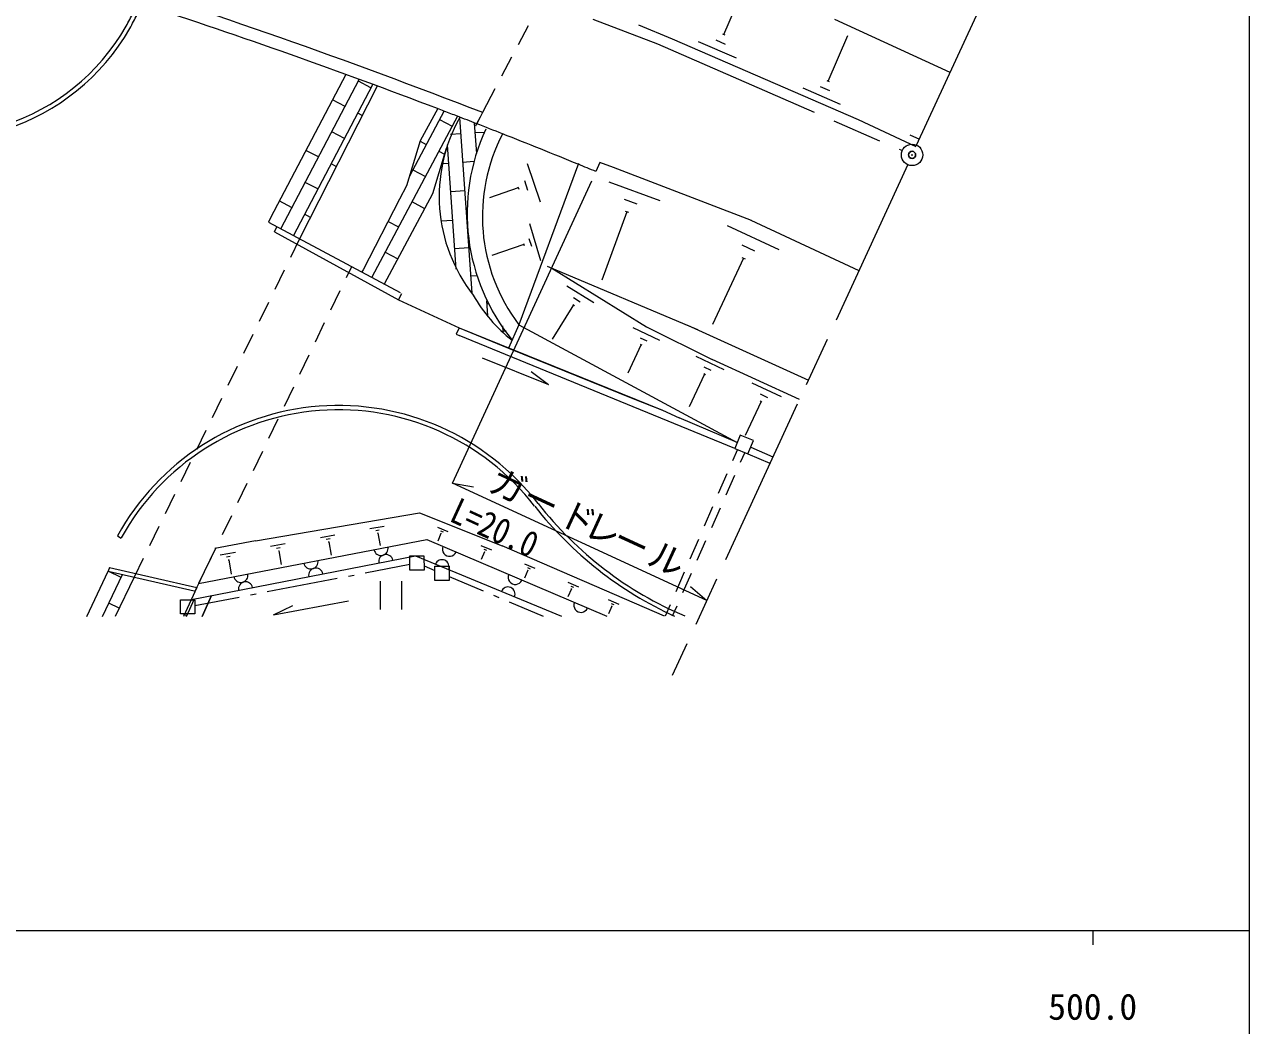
# Model space of a CAD drawing. Units: millimetres, scale not verified. Extents: x 40000 to 680000, y 20000 to 380000.
# Drawn here: x 493116 to 579751, y 198357 to 268499 of the extents above; entities that cross this region are included whole.
import ezdxf
from ezdxf.enums import TextEntityAlignment as Align

# ---------------------------------------------------------------- set-up
doc = ezdxf.new("R2010")
doc.units = ezdxf.units.MM
doc.header["$LTSCALE"] = 1000
doc.header["$PDMODE"] = 32
doc.header["$PDSIZE"] = 500
doc.linetypes.add('CHAIN', pattern=[18.5, 12, -1.5, 3.5, -1.5])
for name, color, linetype, lineweight in [('M-BGD', 7, 'Continuous', 13), ('M-BMK', 2, 'CHAIN', 13), ('M-BMK-ROW', 30, 'Continuous', 13), ('M-BMK-SRVR', 3, 'Continuous', 13), ('M-STR-HTXT', 7, 'Continuous', 13), ('M-STR-STR1', 1, 'Continuous', 13), ('M-TTL-BAND', 7, 'Continuous', 13)]:
    doc.layers.add(name, color=color, linetype=linetype, lineweight=lineweight)
doc.layers.add('M-OTRS', color=6, linetype='Continuous')
doc.styles.add('ＭＳ ゴシック', font='')
doc.styles.get('ＭＳ ゴシック').set_extended_font_data('MS Gothic')

msp = doc.modelspace()

# ---------------------------------------------------------------- linework, layer by layer
at = {"layer": 'M-BGD'}
for p, q in [((542126, 267811), (543576, 271156)), ((557998, 265144), (549916, 268855)), ((536157, 268499), (538521, 267499)), ((542045, 267851), (542216, 267781)), ((549447, 264549), (550827, 267754)), ((538521, 267499), (551551, 261857)), ((540333, 267319), (542997, 266169)), ((541565, 267430), (542226, 267140)), ((515621, 265006), (510358, 254970)), ((511069, 254180), (516572, 264666)), ((511961, 253709), (517524, 264316)), ((517394, 264076), (516512, 264546)), ((549357, 264589), (549527, 264509)), ((517824, 264196), (512381, 253479)), ((547675, 264068), (550299, 262928)), ((548886, 264169), (549547, 263879)), ((515582, 262773), (514690, 263233)), ((522071, 262636), (520850, 260362)), ((516784, 262143), (516463, 262303)), ((523463, 262085), (517449, 250798)), ((522521, 262455), (520100, 257888)), ((522211, 261865), (523092, 261394)), ((524479, 249669), (523623, 261985)), ((551551, 261857), (555607, 259956)), ((515533, 260530), (514651, 261000)), ((523704, 260844), (522963, 260793)), ((524806, 259462), (524655, 261605)), ((525326, 260955), (524705, 260914)), ((524804, 261558), (524718, 261394)), ((524806, 261558), (524805, 261555)), ((555176, 260787), (555847, 260477)), ((520850, 260362), (519880, 257197)), ((520840, 260332), (521271, 260102)), ((523357, 251361), (522753, 260082)), ((513721, 259227), (512829, 259688)), ((522663, 259812), (521703, 256647)), ((522152, 259632), (522543, 259421)), ((514963, 258567), (514602, 258757)), ((520330, 258329), (521211, 257859)), ((522843, 258781), (522433, 258750)), ((524606, 258902), (523845, 258851)), ((531956, 258774), (527765, 247467)), ((528341, 258773), (529263, 256080)), ((533438, 258835), (533167, 258204)), ((534409, 258485), (533438, 258835)), ((544084, 254774), (534409, 258485)), ((513672, 256984), (512790, 257445)), ((528151, 257581), (528381, 256900)), ((534069, 257474), (537644, 256173)), ((521703, 256647), (518331, 250317)), ((519880, 257197), (519390, 256266)), ((523976, 256849), (522984, 256778)), ((527721, 257060), (525708, 256369)), ((527690, 257140), (527751, 256970)), ((511860, 255672), (510968, 256142)), ((519390, 256266), (516838, 251318)), ((520271, 256096), (521152, 255626)), ((535151, 256272), (536042, 255942)), ((510358, 254970), (510198, 254650)), ((513152, 254992), (512741, 255212)), ((518599, 254713), (519330, 254323)), ((523115, 254785), (522324, 254725)), ((524147, 254856), (524117, 254856)), ((535342, 255391), (533591, 250594)), ((535221, 255431), (535452, 255351)), ((544023, 254804), (551595, 251262)), ((510198, 254650), (519452, 249727)), ((510619, 253989), (510799, 254330)), ((510619, 253989), (519322, 249216)), ((529305, 251944), (528543, 254547)), ((542371, 254423), (545997, 252732)), ((512381, 253479), (511746, 252181)), ((528103, 253085), (525860, 252323)), ((528083, 253155), (528133, 253025)), ((528453, 253516), (528643, 252965)), ((543393, 253071), (544295, 252641)), ((518390, 252560), (519271, 252090)), ((524258, 252853), (523256, 252783)), ((543504, 252130), (541343, 247483)), ((543394, 252180), (543624, 252080)), ((511307, 251282), (510648, 249935)), ((516027, 251538), (515644, 250744)), ((516838, 251318), (516758, 251168)), ((529756, 251574), (540292, 247122)), ((530076, 251444), (536717, 247321)), ((524859, 250891), (524389, 250861)), ((515209, 249843), (514558, 248492)), ((519322, 249216), (519553, 249657)), ((531118, 250202), (533031, 249022)), ((510208, 249037), (509549, 247689)), ((519322, 249216), (523569, 247245)), ((525591, 248097), (525521, 249139)), ((525651, 248939), (525531, 248928)), ((531599, 248851), (530108, 246447)), ((531539, 248881), (531659, 248811)), ((531599, 249382), (532070, 249081)), ((514123, 247591), (513472, 246240)), ((523569, 247245), (523379, 246805)), ((523569, 247245), (537831, 241473)), ((523569, 247245), (527044, 245835)), ((526673, 246976), (526643, 247387)), ((526884, 247016), (526663, 246996)), ((527765, 247467), (527044, 245835)), ((527765, 247467), (543079, 239213)), ((535745, 247270), (537628, 246390)), ((536717, 247321), (541324, 245040)), ((539591, 247442), (548064, 243581)), ((509110, 246791), (508451, 245444)), ((523379, 246805), (523589, 246705)), ((542909, 238802), (523589, 246705)), ((536337, 246079), (535396, 244066)), ((536276, 246560), (536747, 246340)), ((536277, 246109), (536397, 246049)), ((513037, 245339), (512386, 243988)), ((527044, 245835), (535757, 242304)), ((540162, 245260), (542145, 244339)), ((508011, 244545), (507352, 243198)), ((525182, 245143), (529839, 243283)), ((540723, 244519), (541214, 244289)), ((547433, 242228), (541324, 245040)), ((528627, 244183), (529839, 243283)), ((540784, 244008), (539703, 241705)), ((540723, 244038), (540844, 243978)), ((511951, 243088), (511300, 241737)), ((544108, 243389), (546151, 242428)), ((544679, 242618), (545200, 242378)), ((506913, 242299), (506254, 240952)), ((535757, 242304), (537831, 241473)), ((544750, 242097), (543629, 239703)), ((544680, 242127), (544810, 242067)), ((537831, 241473), (539012, 240933)), ((543079, 239213), (539012, 240933)), ((505814, 240054), (505155, 238706)), ((510865, 240836), (510214, 239485)), ((543289, 239733), (542909, 238802)), ((544210, 239353), (543289, 239733)), ((543830, 238422), (544210, 239353)), ((509779, 238584), (509127, 237233)), ((543089, 238722), (542744, 237925)), ((542909, 238802), (543830, 238422)), ((543600, 238522), (543284, 237808)), ((543820, 238422), (545372, 237752)), ((544020, 238883), (545582, 238202)), ((504716, 237808), (504057, 236461)), ((542346, 237007), (541750, 235631)), ((542879, 236893), (542272, 235522)), ((508693, 236332), (508041, 234981)), ((503618, 235562), (502958, 234215)), ((507607, 234081), (506955, 232730)), ((509296, 232309), (520791, 234287)), ((520791, 234287), (526589, 231966)), ((541353, 234713), (540757, 233337)), ((541868, 234607), (541261, 233235)), ((502519, 233317), (501860, 231969)), ((517326, 233174), (518308, 233344)), ((517727, 233044), (517977, 233084)), ((522063, 233286), (522794, 232976)), ((499623, 232666), (499883, 232516)), ((505312, 229334), (521312, 232414)), ((509296, 232309), (506442, 231777)), ((513852, 232562), (514863, 232742)), ((514263, 232432), (514523, 232472)), ((514393, 232241), (514463, 232251)), ((514433, 232241), (514593, 231320)), ((517857, 232854), (517917, 232874)), ((517887, 232864), (518038, 231982)), ((521312, 232414), (533941, 227032)), ((522303, 232835), (522073, 232305)), ((522273, 233026), (522453, 232946)), ((522283, 232845), (522323, 232825)), ((540359, 232419), (539763, 231043)), ((540856, 232321), (540249, 230949)), ((506502, 231787), (505312, 229334)), ((506521, 231829), (505869, 230478)), ((506813, 231327), (507884, 231518)), ((510347, 231949), (511389, 232130)), ((510768, 231809), (511028, 231859)), ((510908, 231619), (510968, 231629)), ((510938, 231619), (511109, 230648)), ((525097, 231995), (525838, 231685)), ((525348, 231545), (525118, 231004)), ((525318, 231735), (525498, 231655)), ((525328, 231555), (525368, 231535)), ((537987, 227034), (526589, 231966)), ((501421, 231071), (500785, 229772)), ((504802, 228212), (520521, 231263)), ((507254, 231187), (507514, 231237)), ((507384, 230987), (507454, 230997)), ((507424, 230997), (507595, 229975)), ((520521, 231263), (520822, 231253)), ((520521, 231263), (530757, 227031)), ((528152, 230705), (528893, 230395)), ((497462, 227017), (498973, 230182)), ((498574, 227018), (499974, 229952)), ((499053, 230443), (498973, 230182)), ((498973, 230182), (505002, 228803)), ((499884, 229752), (498973, 230182)), ((499053, 230443), (505182, 229053)), ((500785, 229772), (499465, 227018)), ((528393, 230254), (528162, 229704)), ((528362, 230445), (528553, 230365)), ((528373, 230264), (528413, 230244)), ((539366, 230125), (538769, 228749)), ((539845, 230035), (539238, 228663)), ((505182, 229053), (504241, 227020)), ((505435, 229577), (505052, 228783)), ((518029, 229499), (518030, 227496)), ((519531, 229500), (519532, 227497)), ((531197, 229414), (531948, 229094)), ((531447, 228954), (531207, 228403)), ((531417, 229144), (531597, 229064)), ((531417, 228964), (531467, 228944)), ((499745, 227599), (499024, 227949)), ((504462, 227020), (505012, 228252)), ((506213, 228483), (505563, 227021)), ((505563, 227021), (506213, 228483)), ((510560, 227133), (515826, 228106)), ((534031, 228204), (534772, 227874)), ((534241, 227934), (534432, 227854)), ((504482, 227060), (504271, 227150)), ((510560, 227133), (511911, 227784)), ((534272, 227743), (534041, 227203)), ((534251, 227753), (534292, 227733)), ((538372, 227831), (538027, 227034)), ((538833, 227748), (538518, 227034))]:
    msp.add_line(p, q, dxfattribs=at)
for centre, radius, start, end in [((487008, 275959), 15231, 330.21408, 334.20851), ((487008, 275959), 15531, 330.21408, 334.20851), ((487008, 275959), 15531, 246.15488, 330.21408), ((487008, 275959), 15231, 246.15488, 330.21408), ((533398, 256472), 11225, 150.57803, 218.11685), ((538175, 255262), 14039, 155.07757, 219.23224), ((363058, -153812), 445752, 68.72375, 68.72396), ((363058, -153812), 445752, 68.47319, 68.72375), ((537755, 255062), 12547, 152.36858, 217.22318), ((363058, -153812), 445752, 67.7374, 68.47319), ((363058, -153812), 445752, 67.56604, 67.7374), ((533990, 254920), 10855, 209.67901, 231.88332), ((515107, 224101), 17704, 37.72992, 151.03273), ((515107, 224101), 17404, 37.72992, 151.03273), ((549563, 250941), 25965, 218.0847, 246.94917), ((549563, 250941), 26265, 218.0847, 245.53049), ((518098, 231792), 501, 190.87923, 10.87923), ((518439, 230861), 501, 11.39998, 190.59528), ((522905, 231734), 501, 156.90514, 336.90514), ((513182, 230849), 501, 190.87923, 10.87923), ((508266, 229906), 501, 190.87923, 10.87923), ((513523, 229908), 501, 11.39998, 190.59528), ((527512, 229763), 501, 156.90514, 336.90514), ((508606, 228944), 501, 11.39998, 190.59528), ((527001, 228582), 501, 337.49595, 157.49595), ((532119, 227803), 501, 156.90514, 336.90514)]:
    msp.add_arc(centre, radius, start, end, dxfattribs=at)
at = {"layer": 'M-BMK'}
for p, q in [((555657, 260056), (582039, 317334)), ((515667, 275450), (537480, 267168)), ((537480, 267168), (554656, 259675)), ((555027, 258694), (538519, 222879))]:
    msp.add_line(p, q, dxfattribs=at)
at = {"layer": 'M-BMK-ROW'}
for p, q in [((516996, 230074), (520111, 230672)), ((520111, 231262), (521112, 231263)), ((520111, 230261), (520111, 231262)), ((521112, 231263), (521113, 230261)), ((521113, 230562), (521874, 230242)), ((521874, 230532), (522875, 230533)), ((521874, 229531), (521874, 230532)), ((522875, 230533), (522875, 229531)), ((510121, 228756), (515032, 229697)), ((515818, 229848), (516210, 229923)), ((521113, 230261), (520111, 230261)), ((522875, 229822), (525254, 228816)), ((522875, 229531), (521874, 229531)), ((504041, 227190), (504041, 228192)), ((504041, 228192), (505042, 228192)), ((505042, 227781), (508157, 228379)), ((505042, 228192), (505042, 227191)), ((508943, 228530), (509336, 228605)), ((525991, 228504), (526360, 228348)), ((527096, 228037), (529475, 227031)), ((505042, 227191), (504041, 227190))]:
    msp.add_line(p, q, dxfattribs=at)
msp.add_arc((522374, 230492), 501, 337.49595, 157.49595, dxfattribs=at)
at = {"layer": 'M-BMK-SRVR'}
msp.add_circle((555337, 259375), 751, dxfattribs=at)
at = {"layer": 'M-OTRS'}
msp.add_point((555337, 259375), dxfattribs=at)
at = {"layer": 'M-STR-HTXT'}
for p, q in [((523113, 236371), (532877, 257553)), ((540950, 228147), (523113, 236371)), ((523113, 236371), (524595, 236111)), ((539798, 229108), (540950, 228147))]:
    msp.add_line(p, q, dxfattribs=at)
at = {"layer": 'M-STR-STR1'}
for p, q in [((528412, 268428), (527715, 267100)), ((527250, 266214), (526552, 264886)), ((526087, 264001), (525217, 262344)), ((525045, 262016), (524804, 261558)), ((525045, 262016), (524806, 261558)), ((525217, 262344), (525045, 262016)), ((525045, 262016), (525045, 262016))]:
    msp.add_line(p, q, dxfattribs=at)
for centre, radius, start, end in [((363273, -153874), 446613, 68.73831, 72.62628), ((363058, -153812), 445752, 69.10201, 71.92565), ((363058, -153812), 445752, 69.0395, 69.10201), ((363058, -153812), 445752, 68.90936, 69.0395), ((363058, -153812), 445752, 68.72396, 68.90936)]:
    msp.add_arc(centre, radius, start, end, dxfattribs=at)
at = {"layer": 'M-TTL-BAND'}
for p, q in [((579000, 20000), (579000, 370000)), ((40000, 205000), (579000, 205000)), ((568000, 205000), (568000, 204000))]:
    msp.add_line(p, q, dxfattribs=at)

# ---------------------------------------------------------------- texts
at = {"layer": 'M-STR-HTXT', "style": 'ＭＳ ゴシック'}
for s, p in [('ガ', (525276, 235370)), ('ー', (527580, 234310)), ('ド', (530184, 233109)), ('レ', (531926, 232309)), ('ー', (533930, 231378)), ('ル', (536403, 230238))]:
    msp.add_text(s, height=1833, rotation=335.261, dxfattribs=at).set_placement(p, align=Align.BOTTOM_LEFT)
at = {"layer": 'M-STR-HTXT', "style": 'ＭＳ ゴシック', "width": 0.85}
msp.add_text('L=20.0', height=1833, rotation=335.261, dxfattribs=at).set_placement((522569, 233243), align=Align.BOTTOM_LEFT)
at = {"layer": 'M-TTL-BAND', "style": 'ＭＳ ゴシック'}
msp.add_text('500.0', height=1833, dxfattribs=at).set_placement((568000, 198195), align=Align.BOTTOM_CENTER)

doc.saveas('drawing.dxf')
